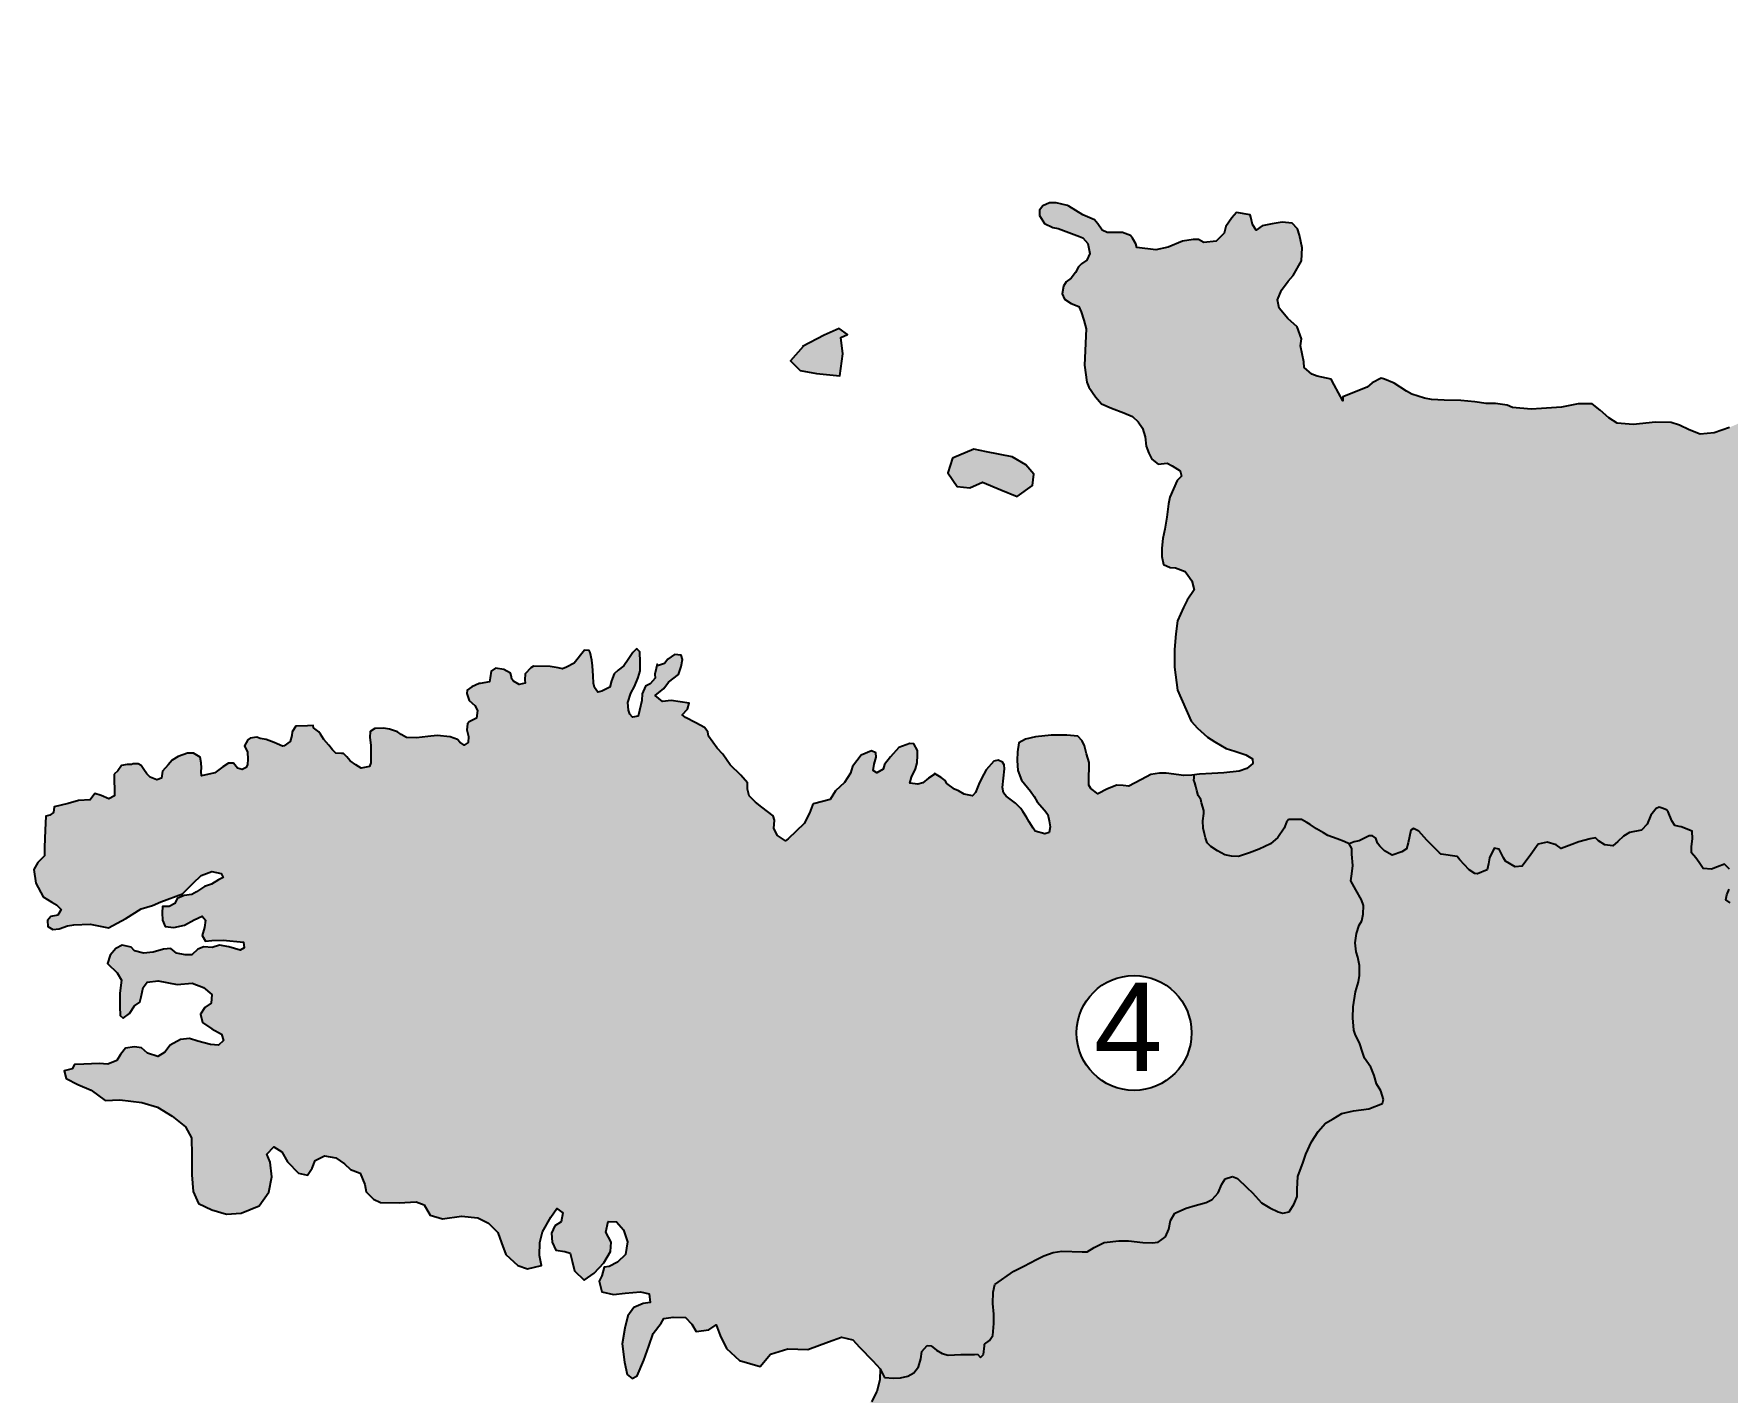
# Model space of a CAD drawing. Header units: millimetres. Extents: x 11904 to 132687182, y -17824690 to 194506.
# Drawn here: x 11904 to 63945, y 123979 to 165738 of the extents above; entities that cross this region are included whole.
import ezdxf

# ---------------------------------------------------------------- set-up
doc = ezdxf.new("R2010")
doc.units = ezdxf.units.MM
doc.styles.get("Standard").update_dxf_attribs({"font": 'arial.ttf'})
pattern_1 = [(0, (0, 0), (0, 6.985), [5.08, -1.905]), (90, (0, 0), (-6.985, 4e-16), [5.08, -1.905])]

msp = doc.modelspace()

# ---------------------------------------------------------------- hatches: boundary and pattern name
at = {"true_color": 0x2776bb}
h = msp.add_hatch(dxfattribs=at)
h.set_pattern_fill('ANGLE', color=152)
h.set_pattern_definition(pattern_1)
h.paths.add_polyline_path([(80665, 148552), (80549, 148815), (80467, 149046), (80302, 149309), (80368, 149638), (80632, 149869), (81208, 149935), (81522, 149984), (81769, 150050), (82065, 150215), (82247, 150314), (82395, 150478), (82527, 150775), (82527, 151038), (82527, 151335), (82659, 151713), (82725, 151927), (82741, 152125), (82741, 152389), (82870, 152840), (83087, 152948), (83202, 152965), (83400, 152981), (83614, 152932), (83763, 152932), (83911, 153031), (84043, 153162), (84076, 153360), (83960, 153607), (83895, 153871), (83730, 154439), (83598, 154636), (83532, 154834), (83343, 155400), (83433, 155723), (83631, 155954), (83746, 156201), (83779, 156398), (83631, 156530), (83483, 156629), (83384, 156760), (83301, 156859), (83285, 156991), (83301, 157189), (83351, 157452), (83202, 157781), (83186, 157979), (83114, 157942), (82917, 158150), (82781, 158466), (82907, 158575), (82990, 158689), (83156, 158845), (83166, 159031), (83228, 159270), (83322, 159415), (83353, 159467), (83384, 159623), (83353, 159799), (83166, 159913), (83031, 159965), (83031, 160141), (83145, 160276), (83405, 160390), (83561, 160758), (83675, 160872), (83758, 161038), (83758, 161287), (83634, 161474), (83520, 161681), (83364, 161971), (83208, 162169), (83115, 162335), (82762, 162908), (82720, 163115), (82668, 163343), (82627, 163551), (82544, 163675), (82492, 163800), (82460, 163945), (82419, 164070), (82194, 164233), (82056, 164277), (81921, 164339), (81765, 164412), (81651, 164453), (81547, 164526), (81267, 164599), (81184, 164651), (81007, 164733), (80935, 164827), (80820, 164962), (80582, 165138), (80416, 165314), (80384, 165397), (80281, 165522), (80089, 165738), (79268, 165283), (78900, 165242), (78572, 165092), (78177, 164724), (77891, 164493), (77795, 164384), (77318, 163934), (77141, 163730), (76705, 163526), (76119, 163349), (75491, 163171), (75001, 163062), (74455, 162953), (73883, 162899), (73542, 162872), (73133, 162872), (72738, 162872), (72479, 162899), (72111, 162913), (71538, 162763), (71143, 162558), (70924, 162422), (70202, 162095), (69875, 161932), (69738, 161850), (68948, 161618), (68811, 161237), (68648, 161019), (68362, 160692), (67789, 160597), (67448, 160583), (66971, 160515), (66638, 160426), (66270, 160167), (65821, 159840), (65602, 159473), (65384, 159009), (65289, 158587), (65289, 158274), (65234, 157770), (65193, 157211), (65248, 156952), (65412, 156693), (65643, 156448), (66011, 156230), (66393, 156162), (66870, 156162), (67647, 156230), (68152, 156257), (68493, 156394), (68820, 156557), (69011, 156571), (69092, 156394), (68983, 156203), (68520, 155944), (68274, 155835), (67484, 155699), (66952, 155590), (66638, 155522), (66189, 155386), (65669, 155081), (65410, 154740), (65069, 154277), (64851, 154059), (64360, 153787), (64019, 153637), (63542, 153473), (63119, 153432), (62778, 153569), (62479, 153705), (62220, 153787), (61742, 153800), (61061, 153732), (60570, 153773), (60311, 153936), (60038, 154168), (59793, 154359), (59370, 154359), (58852, 154263), (58239, 154222), (57925, 154195), (57353, 154250), (57189, 154318), (56821, 154372), (56535, 154372), (56194, 154427), (55758, 154468), (55253, 154481), (54858, 154495), (54640, 154536), (54258, 154658), (54094, 154754), (53713, 154999), (53413, 155122), (53317, 155149), (53031, 155013), (52881, 154876), (52131, 154577), (52131, 154454), (51872, 154945), (51777, 155122), (51341, 155217), (51177, 155271), (50945, 155476), (50932, 155653), (50836, 156143), (50864, 156361), (50727, 156729), (50441, 156988), (50182, 157301), (50127, 157560), (50250, 157860), (50455, 158132), (50605, 158309), (50859, 158763), (50886, 159158), (50804, 159553), (50736, 159743), (50573, 159921), (50273, 159948), (49959, 159893), (49659, 159839), (49468, 159703), (49359, 159880), (49284, 160181), (48869, 160248), (48719, 160084), (48541, 159812), (48487, 159607), (48241, 159362), (47860, 159321), (47696, 159416), (47533, 159416), (47205, 159362), (46769, 159185), (46387, 159103), (45801, 159171), (45774, 159280), (45665, 159457), (45610, 159539), (45365, 159634), (44888, 159634), (44738, 159703), (44602, 159893), (44506, 160016), (44138, 160179), (43669, 160467), (43320, 160547), (43116, 160547), (42911, 160452), (42816, 160316), (42816, 160152), (42966, 159907), (43225, 159784), (43388, 159757), (43552, 159689), (44137, 159471), (44296, 159289), (44362, 158985), (44264, 158784), (44101, 158670), (44008, 158572), (43921, 158398), (43785, 158224), (43628, 158110), (43546, 157980), (43503, 157746), (43579, 157578), (43780, 157453), (44019, 157355), (44095, 157197), (44177, 156936), (44242, 156665), (44191, 155553), (44261, 155028), (44331, 154871), (44532, 154574), (44716, 154364), (45022, 154233), (45407, 154084), (45669, 153971), (45844, 153813), (45975, 153612), (46062, 153350), (46089, 153062), (46167, 152843), (46264, 152660), (46456, 152511), (46736, 152538), (46893, 152459), (47138, 152302), (47173, 152136), (47042, 152004), (46815, 151494), (46771, 151293), (46727, 150882), (46666, 150515), (46605, 150227), (46570, 149930), (46570, 149667), (46622, 149423), (46832, 149327), (46990, 149318), (47287, 149213), (47374, 149099), (47488, 148925), (47567, 148645), (47347, 148325), (47242, 148107), (47050, 147688), (46998, 147294), (46963, 146814), (46963, 146263), (47050, 145564), (47472, 144606), (47665, 144397), (47979, 144117), (48198, 143968), (48548, 143767), (48810, 143689), (49151, 143575), (49361, 143453), (49370, 143304), (49186, 143156), (48950, 143068), (48478, 143016), (48111, 142998), (47726, 142981), (47566, 142956), (47559, 142794), (47582, 142713), (47613, 142600), (47649, 142471), (47689, 142324), (47765, 142200), (47794, 142095), (47869, 141838), (47832, 141542), (47842, 141322), (47880, 141141), (47909, 141017), (47966, 140864), (48081, 140759), (48281, 140616), (48511, 140501), (48711, 140453), (48931, 140444), (49265, 140558), (49561, 140673), (49915, 140835), (50135, 141026), (50335, 141322), (50434, 141590), (50861, 141580), (51032, 141494), (51128, 141427), (51329, 141293), (51539, 141179), (51672, 141093), (51959, 140988), (52179, 140912), (52332, 140835), (52486, 140895), (52635, 140925), (53000, 141113), (53144, 141014), (53203, 140855), (53273, 140766), (53412, 140617), (53650, 140488), (53948, 140587), (54087, 140686), (54147, 140865), (54226, 141252), (54306, 141312), (54465, 141222), (54713, 140954), (54892, 140776), (55001, 140666), (55110, 140557), (55160, 140517), (55647, 140448), (55726, 140349), (55865, 140200), (56014, 140041), (56193, 139922), (56272, 139912), (56570, 140041), (56610, 140220), (56640, 140408), (56789, 140706), (56938, 140676), (57067, 140408), (57136, 140299), (57434, 140130), (57643, 140150), (57911, 140508), (58140, 140825), (58418, 140885), (58686, 140805), (58845, 140696), (59173, 140815), (59391, 140895), (59739, 140994), (59898, 141024), (59987, 140924), (60186, 140805), (60434, 140776), (60583, 140905), (60762, 141073), (60941, 141182), (61318, 141252), (61487, 141441), (61596, 141718), (61809, 141982), (62067, 141896), (62132, 141818), (62242, 141540), (62341, 141401), (62470, 141371), (62530, 141361), (62875, 141230), (62885, 140985), (62855, 140759), (62855, 140563), (62983, 140407), (63081, 140260), (63208, 140073), (63463, 140054), (63649, 140132), (63865, 140211), (64017, 140061), (64086, 139884), (64106, 139649), (64008, 139444), (63939, 139267), (63910, 139110), (64037, 139022), (64410, 139081), (64743, 139179), (65086, 139326), (65302, 139502), (65694, 139767), (66037, 139953), (66223, 140159), (66527, 140266), (66900, 140462), (67165, 140580), (67341, 140649), (67498, 140678), (67772, 140668), (67988, 140619), (68096, 140502), (68194, 140335), (68292, 140120), (68390, 139806), (68468, 139346), (68527, 139101), (68478, 138679), (68567, 138327), (68674, 138082), (68782, 137925), (68870, 137817), (69125, 137758), (69616, 137690), (69821, 137641), (70048, 137471), (70165, 137180), (70272, 137033), (70459, 136867), (70714, 136788), (71027, 136828), (71233, 136896), (71331, 137073), (71449, 137229), (71596, 137366), (71763, 137337), (71880, 137229), (71988, 137063), (72027, 136793), (72096, 136548), (72135, 136343), (72400, 136196), (72655, 136117), (73066, 135961), (73134, 136203), (73254, 136459), (73266, 136604), (73310, 136792), (73274, 136953), (73202, 137109), (73142, 137201), (73053, 137302), (72886, 137710), (72845, 137906), (72886, 138183), (72978, 138316), (73245, 138470), (73554, 138552), (73882, 138624), (74149, 138686), (74334, 138758), (74601, 138953), (74797, 139096), (74910, 139250), (74992, 139476), (74982, 139682), (74899, 139856), (74776, 140031), (74694, 140195), (74694, 140400), (74869, 140606), (75033, 140944), (75002, 141109), (74827, 141324), (74776, 141530), (74571, 141684), (74406, 141786), (74262, 141879), (73830, 142212), (73779, 142305), (73645, 142551), (73512, 142797), (73471, 142972), (73450, 143239), (73471, 143526), (73625, 143803), (73810, 143998), (74046, 144132), (74334, 144245), (74611, 144327), (74970, 144358), (75310, 144419), (75587, 144471), (75731, 144532), (75946, 144676), (76142, 144851), (76398, 144953), (76614, 144984), (76655, 145066), (76625, 145323), (76542, 145436), (76645, 145487), (76820, 145487), (77005, 145251), (77118, 145159), (77395, 145097), (77713, 145056), (78268, 144994), (78587, 145015), (78915, 145066), (79183, 145138), (79388, 145272), (79450, 145425), (79470, 145641), (79409, 145887), (79409, 146083), (79381, 146384), (79679, 146549), (79833, 146610), (80327, 146805), (80429, 146918), (80388, 147144), (80337, 147370), (80265, 147596), (80296, 147811), (80470, 147945), (80768, 148171)])
h.paths.add_polyline_path([(74017, 156230, -1), (77552, 156230, -1)], flags=16)
h = msp.add_hatch(dxfattribs=at)
h.set_pattern_fill('ANGLE', color=152)
h.set_pattern_definition(pattern_1)
h.paths.add_polyline_path([(41975, 152732), (41179, 152891), (40792, 152968), (40137, 152688), (39992, 152240), (40282, 151821), (40672, 151777), (41063, 151951), (41628, 151719), (42127, 151515), (42597, 151850), (42641, 152197), (42395, 152486)])
h.paths.add_polyline_path([(36771, 155897), (36678, 155227), (35962, 155297), (35454, 155389), (35154, 155689), (35567, 156150), (36193, 156474), (36655, 156681), (36909, 156497), (36701, 156404)])
at = {"true_color": 0x58ba48}
h = msp.add_hatch(dxfattribs=at)
h.set_pattern_fill('ANGLE', color=85)
h.set_pattern_definition(pattern_1)
h.paths.add_polyline_path([(53354, 132857), (53383, 132971), (53306, 133238), (53173, 133458), (53096, 133716), (52991, 133974), (52800, 134250), (52752, 134403), (52647, 134718), (52523, 134957), (52475, 135110), (52437, 135482), (52456, 135825), (52523, 136284), (52619, 136589), (52647, 136790), (52647, 137095), (52590, 137353), (52542, 137515), (52513, 137790), (52551, 138076), (52637, 138334), (52723, 138468), (52761, 138678), (52771, 138945), (52704, 139117), (52532, 139422), (52379, 139699), (52408, 139909), (52437, 140167), (52408, 140520), (52408, 140692), (52332, 140835), (52179, 140912), (51959, 140988), (51672, 141093), (51539, 141179), (51329, 141293), (51128, 141427), (51032, 141494), (50861, 141580), (50469, 141589), (50402, 141504), (50335, 141322), (50135, 141026), (49915, 140835), (49561, 140673), (49265, 140558), (48931, 140444), (48711, 140453), (48511, 140501), (48281, 140616), (47978, 140832), (47909, 141017), (47880, 141141), (47842, 141322), (47832, 141542), (47861, 141771), (47861, 141866), (47762, 142207), (47689, 142324), (47649, 142471), (47613, 142600), (47582, 142713), (47559, 142794), (47566, 142948), (47245, 142937), (46703, 143007), (46502, 143007), (46230, 142963), (45951, 142815), (45732, 142701), (45557, 142605), (45382, 142631), (45190, 142640), (44901, 142526), (44604, 142378), (44324, 142588), (44324, 142937), (44333, 143129), (44333, 143339), (44254, 143601), (44193, 143846), (44123, 144003), (43992, 144143), (43651, 144178), (43170, 144178), (42689, 144126), (42383, 144056), (42173, 143942), (42138, 143663), (42120, 143400), (42146, 143095), (42260, 142789), (42531, 142457), (42645, 142291), (42741, 142124), (43058, 141771), (43108, 141539), (43143, 141355), (43108, 141189), (42977, 141146), (42680, 141224), (42619, 141320), (42496, 141513), (42409, 141653), (42230, 141928), (42076, 142090), (41721, 142348), (41674, 142570), (41700, 142850), (41735, 143138), (41727, 143261), (41674, 143348), (41543, 143409), (41412, 143374), (41176, 143112), (41027, 142841), (40948, 142666), (40796, 142298), (40494, 142360), (40319, 142465), (40196, 142518), (39960, 142693), (39908, 142780), (39794, 142876), (39599, 142989), (39398, 142859), (39224, 142710), (39075, 142666), (38830, 142701), (38882, 142885), (38996, 143138), (39049, 143331), (39066, 143558), (39066, 143706), (38944, 143907), (38821, 143916), (38489, 143794), (38227, 143514), (38043, 143278), (38008, 143130), (37807, 143016), (37702, 143086), (37728, 143287), (37789, 143497), (37781, 143636), (37649, 143698), (37335, 143558), (37063, 143217), (37002, 143007), (36819, 142719), (36539, 142465), (36381, 142203), (35865, 142063), (35830, 142020), (35743, 141784), (35577, 141460), (35014, 140918), (34755, 141093), (34650, 141312), (34667, 141565), (34624, 141696), (34278, 141967), (34085, 142115), (33893, 142316), (33832, 142517), (33832, 142709), (33631, 142945), (33307, 143269), (33080, 143592), (32905, 143776), (32642, 144143), (32616, 144282), (32511, 144414), (32249, 144553), (31814, 144783), (31995, 144973), (32039, 145165), (31488, 145244), (31226, 145209), (30998, 145392), (31261, 145611), (31409, 145803), (31715, 146041), (31803, 146286), (31838, 146504), (31803, 146635), (31593, 146653), (31392, 146513), (31287, 146382), (31049, 146303), (31033, 146225), (30989, 146050), (30998, 145927), (30849, 145753), (30701, 145683), (30604, 145447), (30587, 145246), (30517, 144931), (30473, 144765), (30298, 144730), (30220, 144818), (30176, 144949), (30158, 145185), (30255, 145464), (30360, 145674), (30473, 145954), (30534, 146155), (30543, 146417), (30526, 146740), (30447, 146819), (30421, 146828), (30316, 146723), (30167, 146504), (30036, 146312), (29861, 146172), (29739, 146067), (29660, 145849), (29608, 145657), (29255, 145480), (29135, 145639), (29100, 145779), (29092, 146006), (29074, 146312), (29048, 146487), (29004, 146714), (28969, 146784), (28829, 146793), (28514, 146391), (28162, 146215), (28016, 146242), (27771, 146286), (27264, 146303), (27176, 146251), (27001, 146067), (26993, 145875), (27001, 145779), (26818, 145735), (26595, 145869), (26573, 146015), (26555, 146085), (26346, 146198), (26092, 146233), (25961, 146146), (25926, 145936), (25908, 145814), (25569, 145762), (25366, 145665), (25217, 145560), (25209, 145456), (25287, 145246), (25550, 144998), (25506, 144704), (25287, 144582), (25232, 144529), (25214, 144337), (25267, 144136), (25249, 143952), (25127, 143874), (24996, 143961), (24926, 144048), (24698, 144127), (24296, 144162), (24016, 144136), (23666, 144092), (23360, 144101), (23194, 144197), (23081, 144284), (22836, 144363), (22652, 144389), (22381, 144381), (22241, 144293), (22232, 144101), (22258, 143874), (22258, 143227), (21961, 143166), (21804, 143262), (21629, 143384), (21524, 143507), (21422, 143608), (21183, 143620), (21078, 143725), (20973, 143874), (20816, 144048), (20651, 144295), (20394, 144471), (20313, 144467), (19955, 144458), (19841, 144283), (19832, 144170), (19780, 143986), (19569, 143826), (19279, 143955), (19045, 144039), (18861, 144074), (18756, 144117), (18547, 144082), (18477, 144030), (18380, 143846), (18468, 143654), (18485, 143444), (18459, 143194), (18302, 143121), (18162, 143165), (18039, 143313), (17891, 143313), (17707, 143200), (17462, 143016), (17060, 142929), (17042, 143060), (17060, 143174), (17042, 143331), (17016, 143497), (16806, 143628), (16623, 143628), (16343, 143523), (16150, 143409), (16028, 143270), (15853, 143069), (15827, 142850), (15687, 142806), (15477, 142885), (15381, 142990), (15285, 143121), (15206, 143243), (15110, 143296), (14961, 143296), (14909, 143278), (14769, 143278), (14602, 143243), (14480, 143077), (14370, 142974), (14382, 142315), (14211, 142224), (13973, 142327), (13779, 142384), (13632, 142190), (13279, 142168), (12961, 142077), (12529, 141975), (12506, 141804), (12393, 141713), (12268, 141691), (12256, 141259), (12234, 140737), (12234, 140464), (12029, 140259), (11904, 140044), (11961, 139623), (12188, 139203), (12461, 139044), (12597, 138965), (12745, 138817), (12643, 138647), (12427, 138601), (12324, 138476), (12336, 138295), (12484, 138204), (12677, 138226), (12938, 138317), (13131, 138351), (13632, 138363), (14200, 138249), (14734, 138544), (15200, 138840), (15554, 138943), (15804, 139058), (16471, 139297), (16798, 139630), (17045, 139862), (17378, 139986), (17661, 139928), (17719, 139804), (17581, 139725), (17364, 139601), (17146, 139522), (16907, 139362), (16754, 139275), (16522, 139246), (16305, 139152), (16239, 139000), (16058, 138913), (15862, 138906), (15848, 138717), (15855, 138492), (15942, 138297), (16210, 138268), (16537, 138333), (16834, 138500), (17074, 138608), (17182, 138492), (17146, 138268), (17074, 138021), (17175, 137847), (17371, 137869), (17719, 137876), (18343, 137818), (18365, 137637), (18249, 137572), (17900, 137673), (17610, 137717), (17385, 137652), (17132, 137673), (16943, 137594), (16754, 137420), (16551, 137420), (16290, 137478), (16109, 137615), (15891, 137601), (15572, 137507), (15275, 137470), (14999, 137543), (14897, 137659), (14622, 137717), (14419, 137623), (14252, 137412), (14172, 137156), (14463, 136866), (14600, 136642), (14542, 136243), (14542, 135837), (14557, 135562), (14651, 135475), (14840, 135620), (14999, 135851), (15159, 135967), (15202, 136134), (15260, 136424), (15384, 136584), (15725, 136627), (16305, 136511), (16769, 136555), (17117, 136417), (17378, 136199), (17349, 135938), (17161, 135801), (17023, 135598), (17090, 135347), (17372, 135152), (17670, 134985), (17728, 134789), (17575, 134651), (17336, 134666), (16944, 134767), (16683, 134847), (16415, 134818), (16096, 134651), (15929, 134434), (15711, 134296), (15392, 134398), (15211, 134564), (15001, 134593), (14725, 134550), (14565, 134362), (14457, 134173), (14181, 134064), (13912, 134079), (13441, 134064), (13151, 134057), (13086, 133919), (12839, 133861), (12897, 133622), (13252, 133434), (13666, 133260), (14094, 132948), (14544, 132963), (15218, 132883), (15704, 132745), (16154, 132459), (16560, 132133), (16749, 131799), (16763, 131263), (16756, 130661), (16799, 130147), (16959, 129777), (17372, 129581), (17822, 129451), (18279, 129480), (18830, 129705), (19128, 130125), (19215, 130603), (19171, 131053), (19063, 131299), (19280, 131524), (19520, 131372), (19701, 131060), (20035, 130712), (20317, 130654), (20455, 130864), (20550, 131096), (20840, 131241), (21181, 131183), (21449, 131002), (21638, 130828), (21928, 130712), (22080, 130364), (22116, 130140), (22341, 129908), (22559, 129813), (23132, 129799), (23655, 129834), (23899, 129738), (24083, 129422), (24466, 129304), (25048, 129392), (25549, 129333), (25880, 129179), (26168, 128884), (26278, 128568), (26411, 128214), (26779, 127868), (27074, 127765), (27509, 127876), (27442, 128185), (27457, 128575), (27538, 128906), (27789, 129356), (27980, 129628), (28164, 129488), (28113, 129216), (27914, 129091), (27818, 128862), (27833, 128590), (27951, 128340), (28223, 128303), (28385, 128251), (28444, 128001), (28518, 127706), (28813, 127419), (29122, 127633), (29417, 127957), (29623, 128303), (29645, 128590), (29483, 128899), (29557, 129230), (29815, 129216), (30021, 128965), (30146, 128605), (30087, 128207), (29844, 127971), (29586, 127839), (29431, 127817), (29358, 127552), (29277, 127390), (29358, 127066), (29719, 126985), (30075, 127019), (30546, 127063), (30811, 127005), (30848, 126740), (30627, 126703), (30340, 126585), (30163, 126327), (30067, 125944), (29986, 125463), (30053, 124896), (30134, 124520), (30296, 124395), (30443, 124484), (30650, 124962), (30804, 125396), (30937, 125787), (31187, 126096), (31268, 126243), (31548, 126287), (31931, 126273), (32130, 126066), (32256, 125846), (32653, 125897), (32874, 126052), (33001, 125721), (33192, 125316), (33590, 124956), (34224, 124772), (34541, 125147), (35078, 125309), (35690, 125294), (36331, 125523), (36721, 125670), (37075, 125589), (37281, 125361), (37689, 124939), (37917, 124696), (38044, 124434), (38321, 124406), (38540, 124415), (38760, 124472), (38951, 124568), (39094, 124759), (39161, 125007), (39199, 125227), (39362, 125408), (39486, 125398), (39648, 125274), (39820, 125169), (40002, 125112), (40393, 125141), (40814, 125141), (40909, 125150), (40995, 125045), (41091, 125141), (41119, 125398), (41119, 125456), (41272, 125570), (41377, 125723), (41406, 126086), (41406, 126372), (41377, 126706), (41387, 127050), (41435, 127289), (42019, 127694), (42325, 127857), (42717, 128057), (42946, 128172), (43232, 128277), (43500, 128315), (44121, 128296), (44274, 128296), (44493, 128429), (44799, 128582), (45248, 128630), (45544, 128630), (45984, 128582), (46270, 128572), (46461, 128592), (46681, 128754), (46786, 128992), (46834, 129260), (46967, 129479), (47321, 129632), (47598, 129718), (47932, 129813), (48114, 129899), (48305, 130109), (48419, 130377), (48515, 130539), (48744, 130606), (48897, 130548), (49184, 130272), (49356, 130109), (49633, 129804), (49891, 129642), (50148, 129518), (50292, 129479), (50483, 129527), (50636, 129766), (50731, 129995), (50731, 130224), (50750, 130606), (50913, 131045), (50999, 131293), (51171, 131675), (51377, 131988), (51597, 132246), (51835, 132379), (52103, 132542), (52466, 132628), (52934, 132685)])
h.paths.add_polyline_path([(43949, 135021, -1), (47484, 135021, -1)], flags=16)
at = {"true_color": 0x7aafdf}
h = msp.add_hatch(dxfattribs=at)
h.set_pattern_fill('ANGLE', color=143)
h.set_pattern_definition(pattern_1)
h.paths.add_polyline_path([(72496, 129684), (72594, 129919), (72731, 130291), (72967, 130399), (73114, 130517), (73143, 130830), (72957, 130948), (72771, 131271), (72771, 131438), (73065, 131624), (73349, 131663), (73537, 131846), (73576, 132130), (73596, 132532), (73527, 132708), (73753, 132904), (73753, 133051), (73527, 133247), (73351, 133570), (73282, 133717), (73111, 134045), (73380, 134138), (73498, 134148), (73635, 134413), (73674, 134697), (73802, 134942), (74125, 135118), (74321, 135245), (74302, 135549), (74204, 135735), (74037, 135804), (73792, 135833), (73419, 135833), (73066, 135961), (72655, 136117), (72400, 136196), (72135, 136343), (72096, 136548), (72027, 136793), (71988, 137063), (71880, 137229), (71763, 137337), (71596, 137366), (71449, 137229), (71331, 137073), (71233, 136896), (71027, 136828), (70714, 136788), (70459, 136867), (70272, 137033), (70165, 137180), (70067, 137425), (69939, 137553), (69821, 137641), (69616, 137690), (69125, 137758), (68870, 137817), (68698, 138028), (68567, 138327), (68478, 138679), (68527, 139101), (68468, 139346), (68390, 139806), (68292, 140120), (68194, 140335), (68096, 140502), (67988, 140619), (67772, 140668), (67498, 140678), (67341, 140649), (67165, 140580), (66900, 140462), (66527, 140266), (66223, 140159), (66037, 139953), (65694, 139767), (65302, 139502), (65086, 139326), (64743, 139179), (64410, 139081), (64037, 139022), (63910, 139110), (63939, 139267), (64008, 139444), (64106, 139649), (64086, 139884), (64017, 140061), (63865, 140211), (63649, 140132), (63463, 140054), (63208, 140073), (63081, 140260), (62983, 140407), (62855, 140563), (62855, 140759), (62885, 140985), (62875, 141230), (62530, 141361), (62348, 141391), (62242, 141540), (62132, 141818), (62083, 141877), (61944, 141937), (61854, 141967), (61765, 141927), (61596, 141718), (61487, 141441), (61318, 141252), (60941, 141182), (60762, 141073), (60583, 140905), (60434, 140776), (60186, 140805), (59987, 140924), (59898, 141024), (59739, 140994), (59391, 140895), (59173, 140815), (58845, 140696), (58686, 140805), (58418, 140885), (58140, 140825), (57911, 140508), (57643, 140150), (57434, 140130), (57136, 140299), (57067, 140408), (56938, 140676), (56789, 140706), (56640, 140408), (56610, 140220), (56570, 140041), (56233, 139895), (56014, 140041), (55865, 140200), (55726, 140349), (55647, 140448), (55148, 140519), (55001, 140666), (54892, 140776), (54713, 140954), (54465, 141222), (54306, 141312), (54226, 141252), (54147, 140865), (54087, 140686), (53948, 140587), (53650, 140488), (53412, 140617), (53213, 140830), (53144, 141014), (53042, 141084), (52943, 141084), (52635, 140925), (52486, 140895), (52332, 140835), (52408, 140692), (52408, 140520), (52437, 140167), (52408, 139909), (52379, 139699), (52532, 139422), (52704, 139117), (52771, 138945), (52761, 138678), (52723, 138468), (52637, 138334), (52551, 138076), (52513, 137790), (52542, 137515), (52590, 137353), (52647, 137095), (52647, 136790), (52619, 136589), (52523, 136284), (52456, 135825), (52437, 135482), (52475, 135110), (52523, 134957), (52647, 134718), (52752, 134403), (52800, 134250), (52991, 133974), (53096, 133716), (53173, 133458), (53306, 133238), (53409, 132879), (52934, 132685), (52466, 132628), (52103, 132542), (51835, 132379), (51597, 132246), (51377, 131988), (51171, 131675), (50999, 131293), (50913, 131045), (50750, 130606), (50731, 130224), (50731, 129995), (50636, 129766), (50483, 129527), (50292, 129479), (50148, 129518), (49891, 129642), (49633, 129804), (49356, 130109), (49184, 130272), (48897, 130548), (48744, 130606), (48515, 130539), (48419, 130377), (48305, 130109), (48114, 129899), (47932, 129813), (47598, 129718), (47321, 129632), (46967, 129479), (46834, 129260), (46786, 128992), (46681, 128754), (46461, 128592), (46270, 128572), (45984, 128582), (45544, 128630), (45248, 128630), (44799, 128582), (44493, 128429), (44274, 128296), (44121, 128296), (43500, 128315), (43232, 128277), (42946, 128172), (42717, 128057), (42325, 127857), (42019, 127694), (41435, 127289), (41387, 127050), (41377, 126706), (41406, 126372), (41406, 126086), (41377, 125723), (41272, 125570), (41126, 125461), (41091, 125141), (40995, 125045), (40909, 125150), (40814, 125141), (40680, 125141), (40393, 125141), (40002, 125112), (39820, 125169), (39648, 125274), (39486, 125398), (39362, 125408), (39199, 125227), (39161, 125007), (39094, 124759), (38951, 124568), (38760, 124472), (38540, 124415), (38321, 124406), (38044, 124434), (37917, 124696), (37902, 124357), (37807, 123997), (37652, 123680), (37401, 123562), (36893, 123430), (36584, 123341), (36370, 123106), (36473, 122752), (36878, 122576), (37468, 122561), (37939, 122451), (38138, 122230), (38064, 122112), (37748, 121950), (37254, 121906), (37011, 121817), (37114, 121619), (37351, 121359), (37844, 121219), (38301, 121153), (38986, 121042), (39347, 120991), (39937, 121160), (40460, 121492), (40946, 121757), (41535, 122051), (42007, 122154), (42419, 122184), (42714, 122058), (42773, 121757), (42662, 121433), (42272, 121322), (41719, 121285), (41226, 121337), (40961, 121241), (40872, 121064), (41101, 120733), (41167, 120476), (41123, 120188), (40909, 120012), (40592, 119982), (40239, 119982), (40084, 119899), (39944, 119626), (40018, 119405), (40202, 119251), (40674, 119310), (41167, 119236), (41572, 119133), (41978, 118986), (42184, 118846), (42302, 118581), (42420, 118338), (42364, 117831), (42111, 117480), (42036, 116950), (42036, 116563), (41887, 116294), (41439, 115717), (41222, 115388), (41155, 115008), (41178, 114553), (41588, 114188), (42028, 113755), (42305, 113449), (42581, 113031), (42836, 112497), (43232, 112139), (43732, 112013), (44135, 111841), (44374, 111468), (44478, 111177), (44523, 110782), (44508, 110349), (44493, 109887), (44516, 109462), (44732, 109096), (45368, 108899), (45950, 108914), (46390, 108735), (46607, 108407), (46704, 107989), (47099, 107758), (47502, 108064), (47681, 108310), (48002, 108422), (48331, 108191), (48458, 107930), (48428, 107467), (48398, 106960), (48325, 106569), (48609, 106352), (48922, 106323), (49422, 106509), (49668, 106718), (49982, 106875), (50527, 106688), (50758, 106360), (50885, 106114), (51094, 105808), (51482, 105793), (51646, 106024), (51646, 106241), (51736, 106457), (51900, 106539), (52109, 106464), (52243, 106285), (52697, 106535), (52923, 106725), (52954, 106773), (53021, 106896), (53193, 107096), (53388, 107103), (53584, 107091), (53724, 107079), (53804, 107079), (53889, 106957), (53889, 106859), (53877, 106676), (53871, 106517), (53883, 106352), (53932, 106260), (54036, 106193), (54128, 106114), (54262, 106053), (54451, 106071), (54549, 106169), (54598, 106321), (54714, 106523), (54928, 106746), (55440, 106852), (55607, 106706), (55802, 106609), (55955, 106547), (56271, 106442), (56401, 106358), (56493, 106279), (56624, 106268), (56647, 106009), (56719, 105906), (56841, 105857), (57000, 105863), (57141, 105967), (57287, 106187), (57306, 106297), (57239, 106370), (57214, 106395), (57368, 106468), (57471, 106505), (57709, 106602), (57835, 106692), (57856, 106749), (57961, 106749), (58058, 106804), (58095, 106856), (58302, 106883), (58473, 106822), (58534, 106810), (58657, 106847), (58748, 106914), (58779, 107042), (58705, 107195), (58571, 107311), (58296, 107335), (58045, 107360), (57935, 107378), (57709, 107397), (57709, 107488), (57675, 107579), (57709, 107793), (57721, 107934), (57709, 108081), (57665, 108272), (57611, 108343), (57556, 108361), (57459, 108361), (57459, 108539), (57451, 108960), (57417, 109202), (57453, 109306), (57441, 109434), (57429, 109501), (57557, 109611), (57643, 109685), (57710, 109746), (57765, 109825), (57814, 110008), (57857, 110161), (57881, 110387), (57863, 110509), (57844, 110613), (57814, 110827), (57777, 110888), (57680, 110955), (57612, 111175), (57575, 111309), (57508, 111395), (57391, 111449), (57331, 111560), (57270, 111657), (57215, 111743), (57239, 111914), (57253, 112139), (57204, 112384), (57214, 112677), (57194, 112971), (57077, 113109), (56910, 113216), (56724, 113402), (56636, 113579), (56665, 113775), (56812, 113814), (57047, 113971), (57204, 114088), (57175, 114186), (56979, 114265), (56724, 114421), (56459, 114500), (56106, 114500), (55841, 114588), (55498, 114876), (55498, 115078), (55508, 115235), (55479, 115401), (55459, 115509), (55459, 115587), (55410, 115793), (55341, 115979), (55185, 116067), (55155, 116204), (55165, 116469), (55214, 116636), (55381, 116918), (55636, 117018), (55920, 117018), (56155, 117008), (56459, 116969), (56940, 116920), (57254, 116874), (57666, 116943), (57980, 117051), (58058, 117119), (58215, 117374), (58264, 117590), (58274, 117864), (58401, 118284), (59176, 118432), (59558, 118364), (59852, 118354), (60254, 118393), (60754, 118520), (61186, 118559), (61588, 118608), (62068, 118589), (62431, 118501), (62671, 118211), (62886, 118211), (63141, 118191), (63416, 118524), (63622, 118848), (63808, 119083), (64073, 119337), (64279, 119426), (64543, 119445), (64622, 119622), (64651, 119700), (64926, 119592), (65053, 119514), (65220, 119426), (65416, 119543), (65445, 119778), (65386, 120121), (65347, 120572), (65318, 120748), (65269, 120983), (65259, 121297), (65328, 121601), (65426, 121875), (65583, 122130), (65847, 122404), (66083, 122600), (66377, 123085), (66279, 123389), (66191, 123751), (66034, 124192), (66151, 124515), (66348, 124897), (66544, 125240), (66720, 125524), (66769, 125818), (66769, 126269), (66808, 126592), (66926, 126739), (67486, 126862), (67643, 126833), (67839, 126598), (68251, 126353), (68437, 126255), (68731, 126304), (68565, 126715), (68447, 126970), (68447, 127146), (68672, 127205), (68937, 127088), (69369, 126764), (69496, 126715), (69702, 126872), (69859, 127156), (70035, 127362), (70408, 127450), (70829, 127509), (71025, 127646), (71094, 128067), (71035, 128528), (71123, 128822), (71378, 129057), (71614, 129174), (72006, 129292), (72231, 129419)])
h.paths.add_polyline_path([(48300, 119794, -1), (44766, 119794, -1)], flags=16)

# ---------------------------------------------------------------- linework, layer by layer
for p, q in [((47559, 142794), (47562, 142865)), ((47582, 142713), (47559, 142794)), ((47562, 142865), (47566, 142956)), ((47613, 142600), (47582, 142713)), ((47649, 142471), (47613, 142600)), ((47689, 142324), (47649, 142471)), ((47765, 142200), (47689, 142324)), ((47794, 142095), (47765, 142200)), ((47861, 141866), (47794, 142095)), ((47832, 141542), (47861, 141771)), ((47861, 141771), (47861, 141866)), ((50469, 141589), (50402, 141504)), ((50861, 141580), (50469, 141589)), ((51032, 141494), (50861, 141580)), ((47842, 141322), (47832, 141542)), ((47880, 141141), (47842, 141322)), ((47909, 141017), (47880, 141141)), ((50335, 141322), (50135, 141026)), ((50402, 141504), (50335, 141322)), ((51128, 141427), (51032, 141494)), ((51329, 141293), (51128, 141427)), ((51539, 141179), (51329, 141293)), ((51672, 141093), (51539, 141179)), ((51959, 140988), (51672, 141093)), ((47966, 140864), (47909, 141017)), ((48081, 140759), (47966, 140864)), ((48281, 140616), (48081, 140759)), ((48511, 140501), (48281, 140616)), ((49265, 140558), (48931, 140444)), ((49561, 140673), (49265, 140558)), ((49915, 140835), (49561, 140673)), ((50135, 141026), (49915, 140835)), ((52179, 140912), (51959, 140988)), ((52332, 140835), (52179, 140912)), ((52408, 140692), (52332, 140835)), ((52408, 140520), (52408, 140692)), ((52437, 140167), (52408, 140520)), ((48711, 140453), (48511, 140501)), ((48931, 140444), (48711, 140453)), ((52408, 139909), (52437, 140167)), ((52379, 139699), (52408, 139909)), ((52532, 139422), (52379, 139699)), ((52704, 139117), (52532, 139422)), ((52771, 138945), (52704, 139117)), ((52637, 138334), (52723, 138468)), ((52723, 138468), (52761, 138678)), ((52761, 138678), (52771, 138945)), ((52513, 137790), (52551, 138076)), ((52551, 138076), (52637, 138334)), ((52542, 137515), (52513, 137790)), ((52590, 137353), (52542, 137515)), ((52647, 137095), (52590, 137353)), ((52647, 136790), (52647, 137095)), ((52523, 136284), (52619, 136589)), ((52619, 136589), (52647, 136790)), ((52456, 135825), (52523, 136284)), ((52437, 135482), (52456, 135825)), ((52475, 135110), (52437, 135482)), ((52523, 134957), (52475, 135110)), ((52647, 134718), (52523, 134957)), ((52752, 134403), (52647, 134718)), ((52800, 134250), (52752, 134403)), ((52991, 133974), (52800, 134250)), ((53096, 133716), (52991, 133974)), ((53173, 133458), (53096, 133716)), ((53306, 133238), (53173, 133458)), ((53383, 132971), (53306, 133238)), ((52934, 132685), (53354, 132857)), ((53354, 132857), (53383, 132971)), ((51377, 131988), (51597, 132246)), ((51597, 132246), (51835, 132379)), ((51835, 132379), (52103, 132542)), ((52103, 132542), (52466, 132628)), ((52466, 132628), (52934, 132685)), ((50999, 131293), (51171, 131675)), ((51171, 131675), (51377, 131988)), ((50913, 131045), (50999, 131293)), ((50750, 130606), (50913, 131045)), ((48114, 129899), (48305, 130109)), ((48305, 130109), (48419, 130377)), ((48419, 130377), (48515, 130539)), ((48515, 130539), (48744, 130606)), ((48744, 130606), (48897, 130548)), ((48897, 130548), (49184, 130272)), ((49184, 130272), (49356, 130109)), ((49356, 130109), (49633, 129804)), ((50731, 130224), (50750, 130606)), ((50731, 129995), (50731, 130224)), ((46967, 129479), (47321, 129632)), ((47321, 129632), (47598, 129718)), ((47598, 129718), (47932, 129813)), ((47932, 129813), (48114, 129899)), ((49633, 129804), (49891, 129642)), ((49891, 129642), (50148, 129518)), ((50483, 129527), (50636, 129766)), ((50636, 129766), (50731, 129995)), ((46786, 128992), (46834, 129260)), ((46834, 129260), (46967, 129479)), ((50148, 129518), (50292, 129479)), ((50292, 129479), (50483, 129527)), ((44493, 128429), (44799, 128582)), ((44799, 128582), (45248, 128630)), ((45248, 128630), (45544, 128630)), ((45544, 128630), (45984, 128582)), ((45984, 128582), (46270, 128572)), ((46270, 128572), (46461, 128592)), ((46461, 128592), (46681, 128754)), ((46681, 128754), (46786, 128992)), ((42325, 127857), (42717, 128057)), ((42717, 128057), (42946, 128172)), ((42946, 128172), (43232, 128277)), ((43232, 128277), (43500, 128315)), ((43500, 128315), (44121, 128296)), ((44121, 128296), (44274, 128296)), ((44274, 128296), (44493, 128429)), ((41435, 127289), (42019, 127694)), ((42019, 127694), (42325, 127857)), ((41377, 126706), (41387, 127050)), ((41387, 127050), (41435, 127289)), ((41406, 126372), (41377, 126706)), ((41377, 125723), (41406, 126086)), ((41406, 126086), (41406, 126372)), ((41119, 125456), (41272, 125570)), ((41119, 125398), (41119, 125456)), ((41272, 125570), (41377, 125723)), ((39094, 124759), (39161, 125007)), ((39161, 125007), (39199, 125227)), ((39199, 125227), (39362, 125408)), ((39362, 125408), (39486, 125398)), ((39486, 125398), (39648, 125274)), ((39648, 125274), (39820, 125169)), ((39820, 125169), (40002, 125112)), ((40002, 125112), (40393, 125141)), ((40393, 125141), (40680, 125141)), ((40680, 125141), (40814, 125141)), ((40814, 125141), (40909, 125150)), ((40909, 125150), (40995, 125045)), ((40995, 125045), (41091, 125141)), ((41091, 125141), (41119, 125398)), ((37917, 124696), (38044, 124434)), ((38044, 124434), (38321, 124406)), ((38321, 124406), (38540, 124415)), ((38540, 124415), (38760, 124472)), ((38760, 124472), (38951, 124568)), ((38951, 124568), (39094, 124759))]:
    msp.add_line(p, q)
for points in [[(64019, 153637), (63542, 153473), (63119, 153432), (62778, 153569), (62479, 153705), (62220, 153787), (61742, 153800), (61061, 153732), (60570, 153773), (60311, 153936), (60038, 154168), (59793, 154359), (59370, 154359), (58852, 154263), (58239, 154222), (57925, 154195), (57353, 154250), (57189, 154318), (56821, 154372), (56535, 154372), (56194, 154427), (55758, 154468), (55253, 154481), (54858, 154495), (54640, 154536), (54258, 154658), (54094, 154754), (53713, 154999), (53413, 155122), (53317, 155149), (53031, 155013), (52881, 154876), (52131, 154577), (52131, 154454), (51872, 154945), (51777, 155122), (51341, 155217), (51177, 155271), (50945, 155476), (50932, 155653), (50836, 156143), (50864, 156361), (50727, 156729), (50441, 156988), (50182, 157301), (50127, 157560), (50250, 157860), (50455, 158132), (50605, 158309), (50859, 158763), (50886, 159158), (50804, 159553), (50736, 159743), (50573, 159921), (50273, 159948), (49959, 159893), (49659, 159839), (49468, 159703), (49359, 159880), (49305, 160098), (49291, 160179), (48869, 160248), (48719, 160084), (48541, 159812), (48487, 159607), (48241, 159362), (47860, 159321), (47696, 159416), (47533, 159416), (47205, 159362), (46769, 159185), (46387, 159103), (45801, 159171), (45774, 159280), (45665, 159457), (45610, 159539), (45365, 159634), (44888, 159634), (44738, 159703), (44602, 159893), (44506, 160016), (44138, 160179), (43715, 160438), (43675, 160465), (43320, 160547), (43116, 160547), (42911, 160452), (42816, 160316), (42816, 160152), (42966, 159907), (43225, 159784), (43388, 159757), (43552, 159689)], [(43552, 159689), (44041, 159507), (44139, 159469), (44296, 159289), (44362, 158985), (44264, 158784), (44101, 158670), (44008, 158572), (43921, 158398), (43785, 158224), (43628, 158110), (43546, 157980), (43503, 157746), (43579, 157578), (43780, 157453), (44019, 157355), (44095, 157197), (44177, 156936), (44242, 156665), (44191, 155553), (44261, 155028), (44331, 154871), (44532, 154574), (44716, 154364), (45022, 154233), (45407, 154084), (45669, 153971), (45844, 153813), (45975, 153612), (46062, 153350), (46089, 153062), (46167, 152843), (46264, 152660), (46456, 152511), (46736, 152538), (46893, 152459), (47138, 152302), (47173, 152136), (47042, 152004), (46815, 151494), (46771, 151293), (46727, 150882), (46666, 150515), (46605, 150227), (46570, 149930), (46570, 149667), (46622, 149423), (46832, 149327), (46990, 149318), (47287, 149213), (47374, 149099), (47488, 148925), (47567, 148645), (47347, 148325), (47242, 148107), (47050, 147688), (46998, 147294), (46963, 146814), (46963, 146263), (47050, 145564), (47472, 144606), (47665, 144397), (47979, 144117), (48198, 143968), (48548, 143767), (48810, 143689), (49151, 143575), (49361, 143453), (49370, 143304), (49186, 143156), (48950, 143068), (48478, 143016), (48111, 142998), (47726, 142981), (47498, 142946), (47245, 142937), (46703, 143007), (46502, 143007), (46230, 142963), (45951, 142815), (45732, 142701), (45557, 142605), (45382, 142631), (45190, 142640), (44901, 142526), (44604, 142378), (44394, 142535), (44324, 142640), (44324, 142937), (44333, 143129), (44333, 143339), (44254, 143601), (44193, 143846), (44123, 144003), (43992, 144143), (43651, 144178), (43170, 144178), (42689, 144126), (42383, 144056), (42173, 143942), (42138, 143663), (42120, 143400), (42146, 143095), (42260, 142789), (42531, 142457), (42645, 142291), (42741, 142124), (42968, 141871), (43065, 141740), (43108, 141539), (43143, 141355), (43108, 141189), (42977, 141146), (42680, 141224), (42619, 141320), (42496, 141513), (42409, 141653), (42295, 141827), (42234, 141923), (42076, 142090), (41788, 142299), (41709, 142404), (41674, 142570), (41700, 142850), (41735, 143138), (41727, 143261), (41674, 143348), (41543, 143409), (41412, 143374), (41176, 143112), (41027, 142841), (40948, 142666), (40843, 142413), (40747, 142308), (40494, 142360), (40319, 142465), (40196, 142518), (39960, 142693), (39908, 142780), (39794, 142876), (39582, 142999), (39573, 142972), (39398, 142859), (39224, 142710), (39075, 142666), (38830, 142701), (38882, 142885), (38996, 143138), (39049, 143331), (39066, 143558), (39066, 143706), (38944, 143907), (38821, 143916), (38489, 143794), (38227, 143514), (38043, 143278), (38008, 143130), (37807, 143016), (37702, 143086), (37728, 143287), (37789, 143497), (37781, 143636), (37649, 143698), (37335, 143558), (37063, 143217), (37002, 143007), (36819, 142719), (36539, 142465), (36381, 142203), (35865, 142063), (35830, 142020), (35743, 141784), (35577, 141460), (35087, 140989), (35000, 140927), (34755, 141093), (34650, 141312), (34667, 141565), (34624, 141696), (34278, 141967), (34085, 142115), (33893, 142316), (33832, 142517), (33832, 142709), (33631, 142945), (33307, 143269), (33080, 143592), (32905, 143776), (32642, 144143), (32616, 144282), (32511, 144414), (32249, 144553), (31934, 144719), (31829, 144798), (31995, 144973), (32039, 145165), (31488, 145244), (31226, 145209), (30998, 145392), (31261, 145611), (31409, 145803), (31715, 146041), (31803, 146286), (31838, 146504), (31803, 146635), (31593, 146653), (31392, 146513), (31287, 146382), (31103, 146321), (31059, 146356), (31033, 146225), (30989, 146050), (30998, 145927), (30849, 145753), (30701, 145683), (30604, 145447), (30587, 145246), (30517, 144931), (30473, 144765), (30298, 144730), (30220, 144818), (30176, 144949), (30158, 145185), (30255, 145464), (30360, 145674), (30473, 145954), (30534, 146155), (30543, 146417), (30526, 146740), (30447, 146819), (30421, 146828), (30316, 146723), (30167, 146504), (30036, 146312), (29861, 146172), (29739, 146067), (29660, 145849), (29608, 145657), (29363, 145534), (29240, 145499), (29135, 145639), (29100, 145779), (29092, 146006), (29074, 146312), (29048, 146487), (29004, 146714), (28969, 146784), (28829, 146793), (28514, 146391), (28270, 146268), (28156, 146216), (28016, 146242), (27771, 146286), (27264, 146303), (27176, 146251), (27001, 146067), (26993, 145875), (27001, 145779), (26818, 145735), (26643, 145840), (26590, 145901), (26573, 146015), (26555, 146085), (26346, 146198), (26092, 146233), (25961, 146146), (25926, 145936), (25908, 145814), (25620, 145770), (25585, 145770), (25366, 145665), (25217, 145560), (25209, 145456), (25287, 145246), (25454, 145089), (25541, 144940), (25506, 144704), (25287, 144582), (25232, 144529), (25214, 144337), (25267, 144136), (25249, 143952), (25127, 143874), (24996, 143961), (24926, 144048), (24698, 144127), (24296, 144162), (24016, 144136), (23666, 144092), (23360, 144101), (23194, 144197), (23081, 144284), (22836, 144363), (22652, 144389), (22381, 144381), (22241, 144293), (22232, 144101), (22258, 143874), (22258, 143323), (22215, 143218), (21961, 143166), (21804, 143262), (21629, 143384), (21524, 143507), (21419, 143612), (21358, 143612), (21183, 143620), (21078, 143725), (20973, 143874), (20816, 144048), (20711, 144206), (20667, 144284), (20501, 144398), (20488, 144476), (20313, 144467), (19955, 144458), (19841, 144283), (19832, 144170), (19780, 143986), (19596, 143846), (19544, 143838), (19386, 143908), (19290, 143951), (19045, 144039), (18861, 144074), (18756, 144117), (18547, 144082), (18477, 144030), (18380, 143846), (18468, 143654), (18485, 143444), (18468, 143278), (18433, 143182), (18302, 143121), (18162, 143165), (18039, 143313), (17891, 143313), (17707, 143200), (17462, 143016), (17060, 142929), (17042, 143060), (17060, 143174), (17042, 143331), (17016, 143497), (16806, 143628), (16623, 143628), (16343, 143523), (16150, 143409), (16028, 143270), (15853, 143069), (15827, 142850), (15687, 142806), (15477, 142885), (15381, 142990), (15285, 143121), (15206, 143243), (15110, 143296), (14961, 143296), (14909, 143278), (14769, 143278), (14602, 143243), (14480, 143077), (14370, 142974)], [(35547, 156127), (35154, 155689), (35454, 155389), (35962, 155297), (36678, 155227), (36771, 155897), (36701, 156404), (36909, 156497), (36655, 156681), (36193, 156474), (35524, 156127)], [(40137, 152688), (39992, 152240), (40282, 151821), (40672, 151777), (41063, 151951), (41628, 151719), (42127, 151515), (42597, 151850), (42641, 152197), (42395, 152486), (41975, 152732), (41179, 152891), (40792, 152968), (40137, 152688)], [(14370, 142974), (14382, 142315), (14211, 142224), (13973, 142327), (13779, 142384), (13632, 142190), (13279, 142168), (12961, 142077), (12529, 141975), (12506, 141804), (12393, 141713), (12268, 141691), (12256, 141259), (12234, 140737), (12234, 140464), (12029, 140259), (11904, 140044), (11961, 139623), (12188, 139203), (12461, 139044), (12597, 138965), (12745, 138817), (12643, 138647), (12427, 138601), (12324, 138476), (12336, 138295), (12484, 138204), (12677, 138226), (12938, 138317), (13131, 138351), (13632, 138363), (14200, 138249), (14734, 138544), (15200, 138840), (15552, 138942)], [(64017, 140061), (63865, 140211), (63649, 140132), (63463, 140054), (63208, 140073), (63081, 140260), (62983, 140407), (62855, 140563), (62855, 140759), (62885, 140985), (62875, 141230), (62530, 141361), (62470, 141371), (62341, 141401), (62242, 141540), (62132, 141818), (62083, 141877), (61944, 141937), (61854, 141967), (61765, 141927), (61596, 141718), (61487, 141441), (61318, 141252), (60941, 141182), (60762, 141073), (60583, 140905), (60434, 140776), (60186, 140805), (59987, 140924), (59898, 141024), (59739, 140994), (59391, 140895), (59173, 140815), (58845, 140696), (58686, 140805), (58418, 140885), (58140, 140825), (57911, 140508), (57643, 140150), (57434, 140130), (57136, 140299), (57067, 140408), (56938, 140676), (56789, 140706), (56640, 140408), (56610, 140220), (56570, 140041), (56272, 139912), (56193, 139922), (56014, 140041), (55865, 140200), (55726, 140349), (55647, 140448), (55160, 140517), (55110, 140557), (55001, 140666), (54892, 140776), (54713, 140954), (54465, 141222), (54306, 141312), (54226, 141252), (54147, 140865), (54087, 140686), (53948, 140587), (53650, 140488), (53412, 140617), (53273, 140766), (53203, 140855), (53144, 141014), (53042, 141084), (52943, 141084), (52635, 140925), (52486, 140895), (52332, 140835)], [(15552, 138941), (15804, 139058), (16471, 139297), (16798, 139630), (17045, 139862), (17378, 139986), (17661, 139928), (17719, 139804), (17581, 139725), (17364, 139601), (17146, 139522), (16907, 139362), (16754, 139275), (16522, 139246), (16305, 139152), (16239, 139000), (16058, 138913), (15862, 138906), (15848, 138717), (15855, 138492), (15942, 138297), (16210, 138268), (16537, 138333), (16834, 138500), (17074, 138608), (17182, 138492), (17146, 138268), (17074, 138021), (17175, 137847), (17371, 137869), (17719, 137876), (18343, 137818), (18365, 137637), (18249, 137572), (17900, 137673), (17610, 137717), (17385, 137652), (17132, 137673), (16943, 137594), (16754, 137420), (16551, 137420), (16290, 137478), (16109, 137615), (15891, 137601), (15572, 137507), (15275, 137470), (14999, 137543), (14897, 137659), (14622, 137717), (14419, 137623), (14252, 137412), (14172, 137156), (14463, 136866), (14600, 136642), (14542, 136243), (14542, 135837), (14557, 135562), (14651, 135475), (14840, 135620), (14999, 135851), (15159, 135967), (15202, 136134), (15260, 136424), (15384, 136584), (15725, 136627), (16305, 136511), (16769, 136555), (17117, 136417), (17378, 136199), (17349, 135938), (17161, 135801), (17023, 135598), (17090, 135347), (17372, 135152), (17670, 134985), (17728, 134789), (17575, 134651), (17336, 134666), (16944, 134767), (16683, 134847), (16415, 134818), (16096, 134651), (15929, 134434), (15711, 134296), (15392, 134398), (15211, 134564), (15001, 134593), (14725, 134550), (14565, 134362), (14457, 134173), (14181, 134064), (13912, 134079), (13441, 134064), (13151, 134057), (13086, 133919), (12839, 133861), (12897, 133622), (13252, 133434), (13666, 133260), (14094, 132948), (14544, 132963), (15218, 132883), (15704, 132745), (16154, 132459), (16560, 132133), (16749, 131799), (16763, 131263), (16756, 130661), (16799, 130147), (16959, 129777), (17372, 129581), (17822, 129451), (18279, 129480), (18830, 129705), (19128, 130125), (19215, 130603), (19171, 131053), (19063, 131299), (19280, 131524), (19520, 131372), (19701, 131060), (20035, 130712), (20317, 130654), (20455, 130864), (20550, 131096), (20840, 131241), (21181, 131183), (21449, 131002), (21638, 130828), (21928, 130712), (22080, 130364), (22116, 130140), (22341, 129908), (22559, 129813), (23132, 129799), (23655, 129834), (23899, 129738), (24083, 129422), (24466, 129304), (25048, 129392), (25549, 129333), (25880, 129179), (26168, 128884), (26278, 128568), (26411, 128214), (26779, 127868), (27074, 127765), (27509, 127876), (27442, 128185), (27457, 128575), (27538, 128906), (27789, 129356), (27980, 129628), (28164, 129488), (28113, 129216), (27914, 129091), (27818, 128862), (27833, 128590), (27951, 128340), (28223, 128303), (28385, 128251), (28444, 128001), (28518, 127706), (28813, 127419), (29122, 127633), (29417, 127957), (29623, 128303), (29645, 128590), (29483, 128899), (29557, 129230), (29815, 129216), (30021, 128965), (30146, 128605), (30087, 128207), (29844, 127971), (29586, 127839), (29431, 127817), (29358, 127552), (29277, 127390), (29358, 127066), (29719, 126985), (30075, 127019), (30546, 127063), (30811, 127005), (30848, 126740), (30627, 126703), (30340, 126585), (30163, 126327), (30067, 125944), (29986, 125463), (30053, 124896), (30134, 124520), (30296, 124395), (30443, 124484), (30650, 124962), (30804, 125396), (30937, 125787), (31187, 126096), (31268, 126243), (31548, 126287), (31931, 126273), (32130, 126066), (32256, 125846), (32653, 125897), (32874, 126052), (33001, 125721), (33192, 125316), (33590, 124956), (34224, 124772), (34541, 125147), (35078, 125309), (35690, 125294), (36331, 125523), (36721, 125670), (37075, 125589), (37281, 125361), (37689, 124939), (37917, 124696), (37902, 124357), (37807, 123997), (37652, 123680)], [(64037, 139022), (63910, 139110), (63939, 139267), (64008, 139444)]]:
    msp.add_lwpolyline(points)
msp.add_circle((45717, 135021), 1767)

# ---------------------------------------------------------------- texts
msp.add_text('4', height=2715).set_placement((44483, 133853))

doc.saveas('drawing.dxf')
